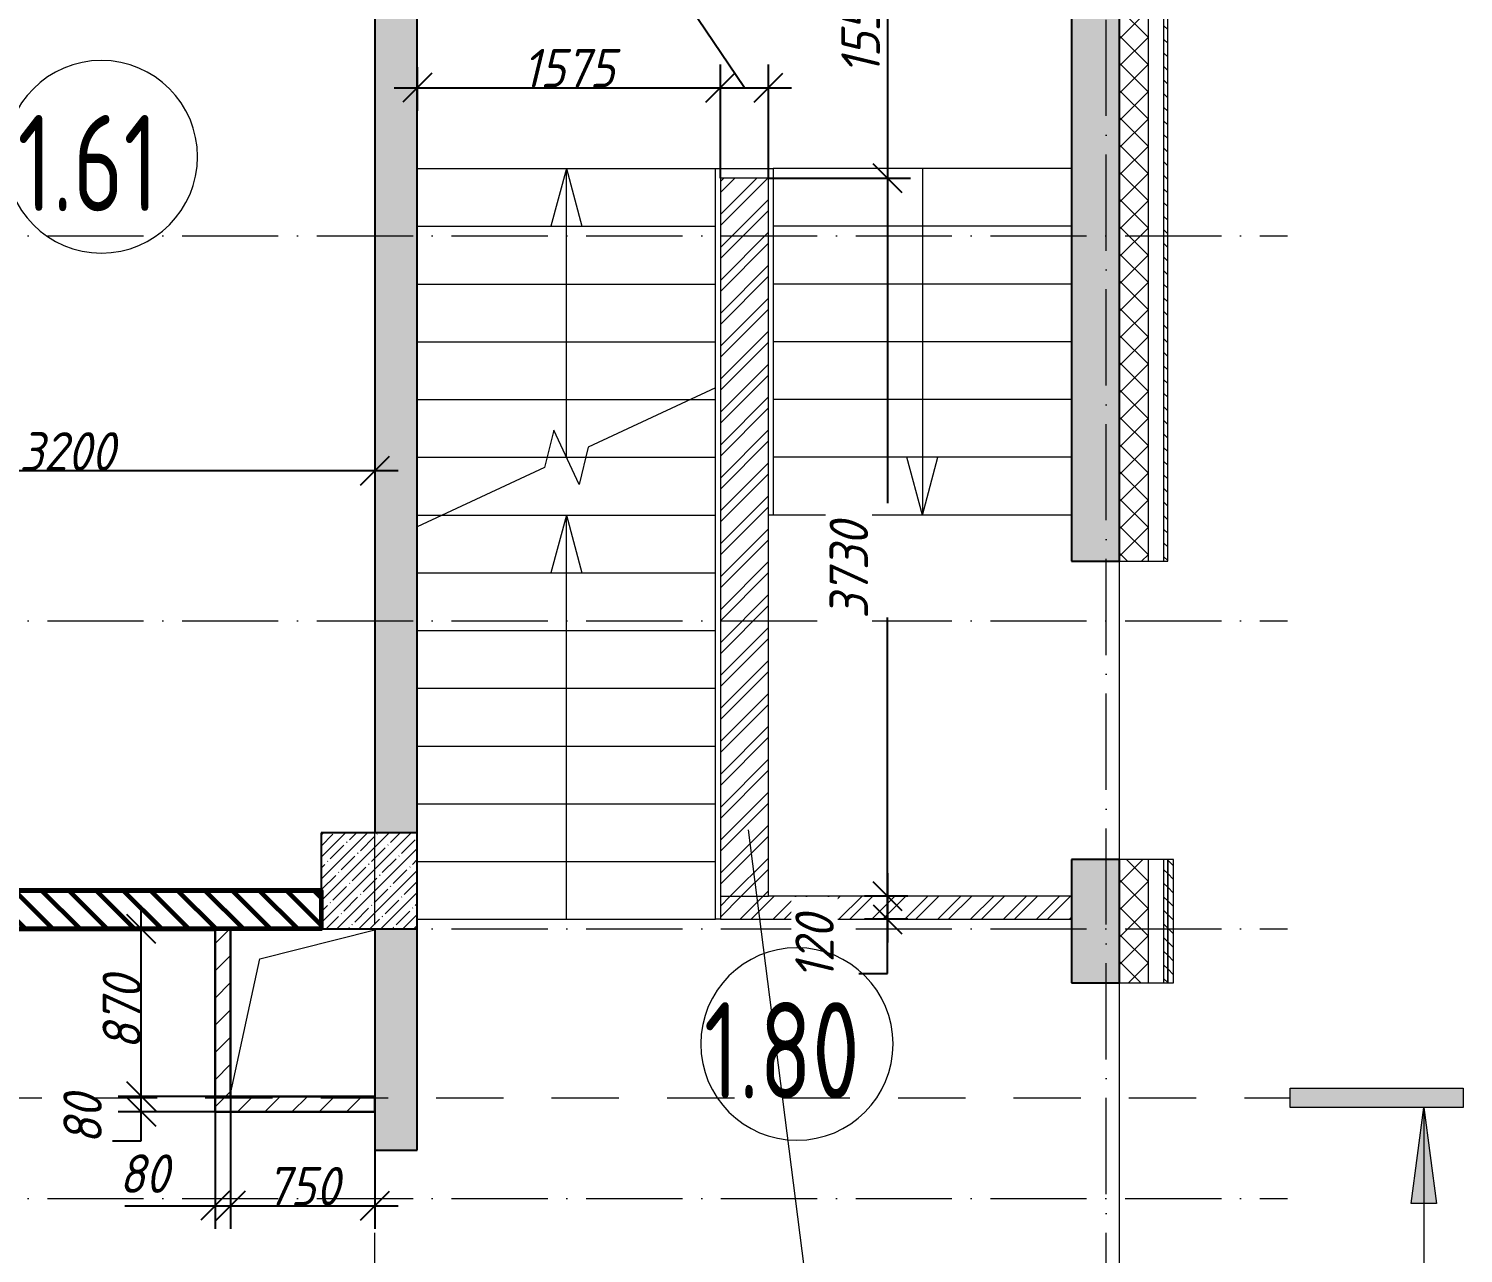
# Model space of a CAD drawing. Header units: millimetres. Extents: x 12986 to 523328, y -9759 to 30092.
# Drawn here: x 181407 to 188863, y 11715 to 18076 of the extents above; entities that cross this region are included whole.
import ezdxf

# ---------------------------------------------------------------- set-up
doc = ezdxf.new("R2010")
doc.units = ezdxf.units.MM
doc.linetypes.add('01 Штриховая _4 мм_', pattern=[600, 350, -250])
doc.linetypes.add('50_200_ШТРИХ_1Т_ш5_п1_п1_', pattern=[700, 500, -100, 0, -100])
for name, color, linetype, lineweight in [('1) ПГП Зеленый', 3, 'Continuous', 30), ('5) Блок ячеистый', 160, 'Continuous', 60), ('A-ANNO-DIMS', 7, 'Continuous', 9), ('A-AREA-IDEN', 7, 'Continuous', 9), ('A-FLOR', 7, 'Continuous', 9), ('A-GENM', 7, 'Continuous', 9), ('A-WALL-1', 7, 'Continuous', 25), ('A-WALL-8', 7, 'Continuous', 9), ('A-WALL-FNSH-1', 7, 'Continuous', 9), ('A-WALL-FNSH-2', 7, 'Continuous', 5), ('A-WALL-PATT-1', 7, 'Continuous', 5), ('A-WALL-PATT-3', 250, 'Continuous', 5), ('G-ANNO-SYMB-1', 7, '01 Штриховая _4 мм_', 9), ('G-ANNO-TEXT', 7, 'Continuous', 9), ('S-COLS', 7, 'Continuous', 9), ('S-COLS-1', 7, 'Continuous', 5), ('S-COLS-2', 7, 'Continuous', 25), ('S-STRS-1', 7, 'Continuous', 9), ('S-STRS-ANNO', 7, 'Continuous', 5), ('S-STRS-MBND', 7, 'Continuous', 9), ('Оси-2', 7, '50_200_ШТРИХ_1Т_ш5_п1_п1_', 9)]:
    doc.layers.add(name, color=color, linetype=linetype, lineweight=lineweight)
for name, color, linetype, lineweight, true_color in [('A-WALL-11', 7, 'Continuous', 13, 0x800000), ('A-WALL-12', 7, 'Continuous', 5, 0x800000), ('A-WALL-2', 7, 'Continuous', 13, 0x000000), ('A-WALL-5', 7, 'Continuous', 13, 0x008000), ('A-WALL-7', 7, 'Continuous', 5, 0x008000), ('A-WALL-PATT-5', 7, 'Continuous', 5, 0x800000), ('I-WALL-1', 7, 'Continuous', 5, 0x800000)]:
    doc.layers.add(name, color=color, linetype=linetype, lineweight=lineweight, true_color=true_color)
doc.styles.add('ISOCPEUR_I_3', font='isocpeui.ttf', dxfattribs={"width": 0.9, "height": 200})
doc.styles.add('СПДС', font='ГОСТ тип А.ttf', dxfattribs={"width": 0.9})
doc.dimstyles.new('ISO-2_0_0_9К_Средний_3', dxfattribs={"dimscale": 304.8, "dimtxt": 199.196235, "dimasz": 0.492126, "dimexe": 0.393701, "dimexo": 0, "dimgap": 0, "dimtad": 1, "dimdec": 0, "dimzin": 0, "dimdsep": 46, "dimtxsty": 'ISOCPEUR_I_3', "dimblk1": 'OBLIQUE', "dimblk2": 'OBLIQUE', "dimsah": 1, "dimcen": 0.09, "dimdle": 0.393701, "dimazin": 0, "dimtfac": 1, "dimtdec": 4, "dimtix": 1, "dimtmove": 0, "dimatfit": 3, "dimfxl": 1, "dimtvp": 1, "dimtolj": 1, "dimtzin": 0, "dimarcsym": 2})
doc.dimstyles.new('ISO-2_0_0_9К_Средний_4', dxfattribs={"dimscale": 304.8, "dimtxt": 199.196235, "dimasz": 0.492126, "dimexe": 0.393701, "dimexo": 0, "dimgap": 0, "dimtad": 1, "dimdec": 0, "dimzin": 0, "dimdsep": 46, "dimtxsty": 'ISOCPEUR_I_3', "dimblk1": 'OBLIQUE', "dimblk2": 'OBLIQUE', "dimsah": 1, "dimcen": 0.09, "dimdle": 0.393701, "dimazin": 0, "dimtfac": 1, "dimtdec": 4, "dimtix": 1, "dimtmove": 1, "dimatfit": 3, "dimfxl": 1, "dimtvp": 1, "dimtolj": 1, "dimtzin": 0, "dimarcsym": 2})
doc.dimstyles.new('ISO-2_0_0_9К_СРЕДНИЙ_6', dxfattribs={"dimscale": 304.8, "dimtxt": 199.196235, "dimasz": 0.492126, "dimexe": 0.393701, "dimexo": 0, "dimgap": 0, "dimtad": 1, "dimdec": 0, "dimzin": 0, "dimdsep": 46, "dimtxsty": 'ISOCPEUR_I_3', "dimblk1": 'OBLIQUE', "dimblk2": 'OBLIQUE', "dimsah": 1, "dimcen": 0.09, "dimdle": 0.393701, "dimazin": 0, "dimtfac": 1, "dimtdec": 4, "dimtix": 1, "dimtmove": 1, "dimatfit": 3, "dimfxl": 1, "dimtvp": 1, "dimtolj": 1, "dimtzin": 0, "dimarcsym": 2})
doc.dimstyles.new('ISO-2_0_0_9К_СРЕДНИЙ_7', dxfattribs={"dimscale": 304.8, "dimtxt": 199.196235, "dimasz": 0.492126, "dimexe": 0.393701, "dimexo": 0, "dimgap": 0, "dimtad": 1, "dimdec": 0, "dimzin": 0, "dimdsep": 46, "dimtxsty": 'ISOCPEUR_I_3', "dimblk1": 'OBLIQUE', "dimblk2": 'OBLIQUE', "dimsah": 1, "dimcen": 0.09, "dimdle": 0.393701, "dimazin": 0, "dimtfac": 1, "dimtdec": 4, "dimtix": 1, "dimtmove": 0, "dimatfit": 3, "dimfxl": 1, "dimtvp": 1, "dimtolj": 1, "dimtzin": 0, "dimarcsym": 2})
doc.dimstyles.new('ISO-2_0_0_9К_Средний_с_подложкой', dxfattribs={"dimscale": 304.8, "dimtxt": 199.196235, "dimasz": 0.492126, "dimexe": 0.393701, "dimexo": 0, "dimgap": 0.131234, "dimtad": 1, "dimdec": 0, "dimzin": 0, "dimdsep": 46, "dimtxsty": 'ISOCPEUR_I_3', "dimblk1": 'OBLIQUE', "dimblk2": 'OBLIQUE', "dimsah": 1, "dimcen": 0.09, "dimdle": 0.393701, "dimazin": 0, "dimtfac": 1, "dimtdec": 4, "dimtix": 1, "dimtmove": 0, "dimatfit": 3, "dimfxl": 1, "dimtvp": 1, "dimtfill": 1, "dimtolj": 1, "dimtzin": 0, "dimarcsym": 2})
doc.dimstyles.new('ISO-2_0_0_9К_Средний_с_подложкой_1', dxfattribs={"dimscale": 304.8, "dimtxt": 199.196235, "dimasz": 0.492126, "dimexe": 0.393701, "dimexo": 0, "dimgap": 0.131234, "dimtad": 1, "dimdec": 0, "dimzin": 0, "dimdsep": 46, "dimtxsty": 'ISOCPEUR_I_3', "dimblk1": 'OBLIQUE', "dimblk2": 'OBLIQUE', "dimsah": 1, "dimcen": 0.09, "dimdle": 0.393701, "dimazin": 0, "dimtfac": 1, "dimtdec": 4, "dimtix": 1, "dimtmove": 2, "dimatfit": 3, "dimfxl": 1, "dimtvp": 1, "dimtfill": 1, "dimtolj": 1, "dimtzin": 0, "dimarcsym": 2})
doc.dimstyles.new('ISO-2_0_0_9К_Средний_с_подложкой_2', dxfattribs={"dimscale": 304.8, "dimtxt": 199.196235, "dimasz": 0.492126, "dimexe": 0.393701, "dimexo": 0, "dimgap": 0.131234, "dimtad": 1, "dimdec": 0, "dimzin": 0, "dimdsep": 46, "dimtxsty": 'ISOCPEUR_I_3', "dimblk1": 'OBLIQUE', "dimblk2": 'OBLIQUE', "dimsah": 1, "dimcen": 0.09, "dimdle": 0.393701, "dimazin": 0, "dimtfac": 1, "dimtdec": 4, "dimtix": 1, "dimtmove": 1, "dimatfit": 3, "dimfxl": 1, "dimtvp": 1, "dimtfill": 1, "dimtolj": 1, "dimtzin": 0, "dimarcsym": 2})
doc.dimstyles.get("Standard").update_dxf_attribs({"dimtxt": 0.18, "dimasz": 0.18, "dimexe": 0.18, "dimexo": 0.0625, "dimgap": 0.09, "dimtad": 0, "dimtih": 1, "dimtoh": 1, "dimdec": 4, "dimzin": 0, "dimdsep": 46, "dimtxsty": 'Standard', "dimcen": 0.09, "dimadec": 0, "dimazin": 0, "dimtfac": 1, "dimtdec": 4, "dimtofl": 0, "dimtmove": 0, "dimatfit": 3, "dimfxl": 1, "dimtolj": 1, "dimtzin": 0, "dimarcsym": 0})
pattern_1 = [(135, (61996.893, 0), (-35.35534, -35.35534), [])]
pattern_2 = [(45, (61996.89, 0), (-57.024626, 57.024626), []), (45, (62053.92, 0), (-57.024626, 57.024626), [100.806, -20.161, 3.353, -16.808])]
pattern_3 = [(45, (61996.89, 0), (-85.53659, 85.53659), []), (45, (62053.92, 0), (-85.53659, 85.53659), [])]
pattern_4 = [(45, (61996.89, 0), (-70.71068, 70.71068), [])]

# ---------------------------------------------------------------- blocks, each defined once
blk = doc.blocks.new('BSC_Колонна _Прямоугольная - 500х500-22291386-АР1_Кладочный план 1 этажа')
at = {"layer": 'S-COLS-1'}
h = blk.add_hatch(dxfattribs=at)
h.set_pattern_fill('FP_61', color=256, style=0, pattern_type=2)
h.set_pattern_definition([(45, (-121180, -13650), (-57.024626, 57.024626), []), (45, (-121122.975, -13650), (-57.024626, 57.024626), [100.806, -20.161, 3.353, -16.808])])
h.paths.add_polyline_path([(-250, -250), (250, -250), (250, 250), (-250, 250)], flags=0)
at = {"layer": 'S-COLS-2'}
for p, q in [((250, 250), (-250, 250)), ((-250, 250), (-250, -250)), ((250, -250), (250, 250)), ((-250, -250), (250, -250))]:
    blk.add_line(p, q, dxfattribs=at)
blk = doc.blocks.new('AR_Отверстие прямоугольное _в плите_ - AR_Отверстие прямоугольное _в плите_-24488884-АР1_Кладочный план 1 этажа')
at = {"layer": 'A-GENM'}
for p, q in [((368.2, 435), (-382, 435)), ((-231, 281), (368, 430.7)), ((-382, -421.1), (-231, 281))]:
    blk.add_line(p, q, dxfattribs=at)
blk = doc.blocks.new('Разрез - Концевая часть разреза пр_-17661887-АР1_Кладочный план 1 этажа')
at = {"layer": 'G-ANNO-SYMB-1'}
for points in [[(0, 0.5), (0, -0.5), (-9, -0.5), (-9, 0.5)], [(-6.292, -5.5), (-7.609, -5.5), (-6.95, -0.5)]]:
    blk.add_hatch(color=256, dxfattribs=at).paths.add_polyline_path(points, flags=0)
for p, q in [((0, 0.5), (-9, 0.5)), ((-9, 0.5), (-9, -0.5)), ((0, -0.5), (0, 0.5)), ((-9, -0.5), (0, -0.5)), ((-6.95, -0.5), (-7.609, -5.5)), ((-6.95, -0.5), (-6.95, -10.5)), ((-6.292, -5.5), (-6.95, -0.5)), ((-7.609, -5.5), (-6.292, -5.5))]:
    blk.add_line(p, q, dxfattribs=at)
blk = doc.blocks.new('_Oblique')
at = {"color": 0, "linetype": 'ByBlock', "lineweight": -2}
blk.add_line((-0.5, -0.5), (0.5, 0.5), dxfattribs=at)
blk = doc.blocks.new('DIMBLOCK282-АР1_Кладочный план 1 этажа')
at = {"layer": 'A-ANNO-DIMS', "color": 0, "lineweight": -2, "transparency": 16777216}
for p, q in [((185870.8, 18970), (185870.8, 17180)), ((185976.9, 18850), (185750.8, 18850)), ((185251.9, 17300), (185990.8, 17300))]:
    blk.add_line(p, q, dxfattribs=at)
at = {"layer": 'Defpoints', "color": 0, "transparency": 16777216}
for p in [(185976.9, 18850), (185251.9, 17300), (185870.8, 17300)]:
    blk.add_point(p, dxfattribs=at)
at = {"layer": 'A-ANNO-DIMS', "color": 0, "lineweight": -2, "transparency": 16777216, "xscale": 150, "yscale": 150, "zscale": 150}
for p, rotation in [((185870.8, 18850), 90), ((185870.8, 17300), 270)]:
    blk.add_blockref('_Oblique', p, dxfattribs=dict(at, rotation=rotation))
at = {"layer": 'A-ANNO-DIMS', "color": 0, "transparency": 16777216, "insert": (185730.8, 18075), "char_height": 200, "width": 560.814, "attachment_point": 5, "rotation": 90, "style": 'ISOCPEUR_I_3', "bg_fill": 3, "box_fill_scale": 1.1, "bg_fill_color": 256, "bg_fill_true_color": 13158600, "bg_fill_transparency": 0}
blk.add_mtext('\\A1;1550', dxfattribs=at)
blk = doc.blocks.new('DIMBLOCK283-АР1_Кладочный план 1 этажа')
at = {"layer": 'A-ANNO-DIMS', "color": 0, "lineweight": -2, "transparency": 16777216}
for p, q in [((185870.8, 17420), (185870.8, 15611)), ((185251.9, 17300), (185990.8, 17300)), ((185870.8, 13450), (185870.8, 15018.2)), ((185976.9, 13570), (185750.8, 13570))]:
    blk.add_line(p, q, dxfattribs=at)
at = {"layer": 'Defpoints', "color": 0, "transparency": 16777216}
for p in [(185251.9, 17300), (185870.8, 13570), (185976.9, 13570)]:
    blk.add_point(p, dxfattribs=at)
at = {"layer": 'A-ANNO-DIMS', "color": 0, "lineweight": -2, "transparency": 16777216, "xscale": 150, "yscale": 150, "zscale": 150}
for p, rotation in [((185870.8, 17300), 90), ((185870.8, 13570), 270)]:
    blk.add_blockref('_Oblique', p, dxfattribs=dict(at, rotation=rotation))
at = {"layer": 'A-ANNO-DIMS', "color": 0, "transparency": 16777216, "insert": (185569.5, 15011.2), "char_height": 200, "width": 606.782, "attachment_point": 1, "rotation": 90, "line_spacing_factor": 1.149209, "style": 'ISOCPEUR_I_3', "bg_fill": 3, "box_fill_scale": 1.1, "bg_fill_color": 256, "bg_fill_true_color": 13158600, "bg_fill_transparency": 0}
blk.add_mtext('\\A1;3730', dxfattribs=at)
blk = doc.blocks.new('DIMBLOCK284-АР1_Кладочный план 1 этажа')
at = {"layer": 'A-ANNO-DIMS', "color": 0, "lineweight": -2, "transparency": 16777216}
for p, q in [((185870.8, 13690), (185870.8, 13330)), ((185976.9, 13570), (185750.8, 13570)), ((185976.9, 13450), (185750.8, 13450)), ((185870.8, 13167.7), (185870.8, 13450)), ((185720.8, 13167.7), (185870.8, 13167.7))]:
    blk.add_line(p, q, dxfattribs=at)
at = {"layer": 'Defpoints', "color": 0, "transparency": 16777216}
for p in [(185976.9, 13570), (185870.8, 13450), (185976.9, 13450)]:
    blk.add_point(p, dxfattribs=at)
at = {"layer": 'A-ANNO-DIMS', "color": 0, "lineweight": -2, "transparency": 16777216, "xscale": 150, "yscale": 150, "zscale": 150}
for p, rotation in [((185870.8, 13570), 90), ((185870.8, 13450), 270)]:
    blk.add_blockref('_Oblique', p, dxfattribs=dict(at, rotation=rotation))
at = {"layer": 'A-ANNO-DIMS', "color": 0, "transparency": 16777216, "insert": (185391.6, 13136.5), "char_height": 200, "width": 409.118, "attachment_point": 1, "rotation": 90, "line_spacing_factor": 1.149209, "style": 'ISOCPEUR_I_3', "bg_fill": 3, "box_fill_scale": 1.1, "bg_fill_color": 256, "bg_fill_true_color": 13158600, "bg_fill_transparency": 0}
blk.add_mtext('\\A1;120', dxfattribs=at)
blk = doc.blocks.new('DIMBLOCK285-АР1_Кладочный план 1 этажа')
at = {"layer": 'A-ANNO-DIMS', "color": 0, "lineweight": -2, "transparency": 16777216}
for p, q in [((183426.9, 17876), (183426.9, 17649.9)), ((185001.9, 17300), (185001.9, 17889.9)), ((183306.9, 17769.9), (185121.9, 17769.9))]:
    blk.add_line(p, q, dxfattribs=at)
at = {"layer": 'Defpoints', "color": 0, "transparency": 16777216}
for p in [(183426.9, 17876), (185001.9, 17769.9), (185001.9, 17300)]:
    blk.add_point(p, dxfattribs=at)
at = {"layer": 'A-ANNO-DIMS', "color": 0, "lineweight": -2, "transparency": 16777216, "xscale": 150, "yscale": 150, "zscale": 150, "rotation": 180}
blk.add_blockref('_Oblique', (183426.9, 17769.9), dxfattribs=at)
at = {"layer": 'A-ANNO-DIMS', "color": 0, "lineweight": -2, "transparency": 16777216, "xscale": 150, "yscale": 150, "zscale": 150}
blk.add_blockref('_Oblique', (185001.9, 17769.9), dxfattribs=at)
at = {"layer": 'A-ANNO-DIMS', "color": 0, "transparency": 16777216, "insert": (184214.4, 17871.2), "char_height": 200, "width": 560.814, "attachment_point": 5, "style": 'ISOCPEUR_I_3'}
blk.add_mtext('\\A1;1575', dxfattribs=at)
blk = doc.blocks.new('DIMBLOCK286-АР1_Кладочный план 1 этажа')
at = {"layer": 'A-ANNO-DIMS', "color": 0, "lineweight": -2, "transparency": 16777216}
for p, q in [((184723, 18367.1), (184340.6, 18367.1)), ((185126.9, 17769.9), (184723, 18367.1)), ((185001.9, 17300), (185001.9, 17889.9)), ((185251.9, 17300), (185251.9, 17889.9)), ((184881.9, 17769.9), (185371.9, 17769.9))]:
    blk.add_line(p, q, dxfattribs=at)
at = {"layer": 'Defpoints', "color": 0, "transparency": 16777216}
for p in [(185251.9, 17769.9), (185001.9, 17300), (185251.9, 17300)]:
    blk.add_point(p, dxfattribs=at)
at = {"layer": 'A-ANNO-DIMS', "color": 0, "lineweight": -2, "transparency": 16777216, "xscale": 150, "yscale": 150, "zscale": 150, "rotation": 180}
blk.add_blockref('_Oblique', (185001.9, 17769.9), dxfattribs=at)
at = {"layer": 'A-ANNO-DIMS', "color": 0, "lineweight": -2, "transparency": 16777216, "xscale": 150, "yscale": 150, "zscale": 150}
blk.add_blockref('_Oblique', (185251.9, 17769.9), dxfattribs=at)
at = {"layer": 'A-ANNO-DIMS', "color": 0, "transparency": 16777216, "insert": (184267.9, 18633.8), "char_height": 200, "width": 455.087, "attachment_point": 1, "line_spacing_factor": 1.149209, "style": 'ISOCPEUR_I_3'}
blk.add_mtext('\\A1;250', dxfattribs=at)
blk = doc.blocks.new('DIMBLOCK722-АР1_Кладочный план 1 этажа')
at = {"layer": 'A-ANNO-DIMS', "color": 0, "lineweight": -2, "transparency": 16777216}
for p, q in [((180007, 17040), (181276.2, 17040)), ((181276, 17039.8), (181276, 16195.2)), ((181276, 15350.2), (181276, 16194.8)), ((180015, 15350), (181276.2, 15350))]:
    blk.add_line(p, q, dxfattribs=at)
at = {"layer": 'A-ANNO-DIMS', "color": 0, "transparency": 16777216}
for points in [[(181276, 17039.8), (181276.1, 17039.8), (181276, 17040)], [(181276, 15350.2), (181276.1, 15350.2), (181276, 15350)]]:
    blk.add_solid(points, dxfattribs=at)
at = {"layer": 'Defpoints', "color": 0, "transparency": 16777216}
for p in [(180006.9, 17040), (180014.9, 15350), (181276, 15350)]:
    blk.add_point(p, dxfattribs=at)
at = {"layer": 'A-ANNO-DIMS', "color": 0, "transparency": 16777216, "insert": (181276, 16195), "char_height": 0.18, "width": 560.814, "attachment_point": 5}
blk.add_mtext('\\A1;1690.0000', dxfattribs=at)
blk = doc.blocks.new('DIMBLOCK723-АР1_Кладочный план 1 этажа')
at = {"layer": 'A-ANNO-DIMS', "color": 0, "lineweight": -2, "transparency": 16777216}
for p, q in [((180015, 15350), (181276.2, 15350)), ((181276, 15349.8), (181276, 14875.2)), ((181276, 14400.2), (181276, 14874.8)), ((180007, 14400), (181276.2, 14400))]:
    blk.add_line(p, q, dxfattribs=at)
at = {"layer": 'A-ANNO-DIMS', "color": 0, "transparency": 16777216}
for points in [[(181276, 15349.8), (181276.1, 15349.8), (181276, 15350)], [(181276, 14400.2), (181276.1, 14400.2), (181276, 14400)]]:
    blk.add_solid(points, dxfattribs=at)
at = {"layer": 'Defpoints', "color": 0, "transparency": 16777216}
for p in [(180014.9, 15350), (180006.9, 14400), (181276, 14400)]:
    blk.add_point(p, dxfattribs=at)
at = {"layer": 'A-ANNO-DIMS', "color": 0, "transparency": 16777216, "insert": (181276, 14875), "char_height": 0.18, "width": 455.087, "attachment_point": 5}
blk.add_mtext('\\A1;950.0000', dxfattribs=at)
blk = doc.blocks.new('DIMBLOCK843-АР1_Кладочный план 1 этажа')
at = {"layer": 'A-ANNO-DIMS', "color": 0, "lineweight": -2, "transparency": 16777216}
for p, q in [((181992.7, 12330), (181992.7, 12650)), ((182456.9, 12530), (181872.7, 12530)), ((182376.9, 12450), (181872.7, 12450)), ((181992.7, 12300), (181992.7, 12450)), ((181842.7, 12300), (181992.7, 12300))]:
    blk.add_line(p, q, dxfattribs=at)
at = {"layer": 'Defpoints', "color": 0, "transparency": 16777216}
for p in [(181992.7, 12530), (182456.9, 12530), (182376.9, 12450)]:
    blk.add_point(p, dxfattribs=at)
at = {"layer": 'A-ANNO-DIMS', "color": 0, "lineweight": -2, "transparency": 16777216, "xscale": 150, "yscale": 150, "zscale": 150}
for p, rotation in [((181992.7, 12530), 90), ((181992.7, 12450), 270)]:
    blk.add_blockref('_Oblique', p, dxfattribs=dict(at, rotation=rotation))
at = {"layer": 'A-ANNO-DIMS', "color": 0, "transparency": 16777216, "insert": (181587.5, 12281.6), "char_height": 200, "width": 303.391, "attachment_point": 1, "rotation": 90, "line_spacing_factor": 1.149209, "style": 'ISOCPEUR_I_3'}
blk.add_mtext('\\A1;80', dxfattribs=at)
blk = doc.blocks.new('DIMBLOCK844-АР1_Кладочный план 1 этажа')
at = {"layer": 'A-ANNO-DIMS', "color": 0, "lineweight": -2, "transparency": 16777216}
for p, q in [((181992.7, 12410), (181992.7, 13520)), ((181886.7, 13400), (182112.7, 13400)), ((182456.9, 12530), (181872.7, 12530))]:
    blk.add_line(p, q, dxfattribs=at)
at = {"layer": 'Defpoints', "color": 0, "transparency": 16777216}
for p in [(181886.7, 13400), (181992.7, 13400), (182456.9, 12530)]:
    blk.add_point(p, dxfattribs=at)
at = {"layer": 'A-ANNO-DIMS', "color": 0, "lineweight": -2, "transparency": 16777216, "xscale": 150, "yscale": 150, "zscale": 150}
for p, rotation in [((181992.7, 13400), 90), ((181992.7, 12530), 270)]:
    blk.add_blockref('_Oblique', p, dxfattribs=dict(at, rotation=rotation))
at = {"layer": 'A-ANNO-DIMS', "color": 0, "transparency": 16777216, "insert": (181891.4, 12965), "char_height": 200, "width": 455.087, "attachment_point": 5, "rotation": 90, "style": 'ISOCPEUR_I_3'}
blk.add_mtext('\\A1;870', dxfattribs=at)
blk = doc.blocks.new('DIMBLOCK845-АР1_Кладочный план 1 этажа')
at = {"layer": 'A-ANNO-DIMS', "color": 0, "lineweight": -2, "transparency": 16777216}
for p, q in [((182456.9, 12530), (182456.9, 11842.2)), ((182376.9, 12450), (182376.9, 11842.2)), ((181906.8, 11962.2), (182376.9, 11962.2)), ((182256.9, 11962.2), (182576.9, 11962.2))]:
    blk.add_line(p, q, dxfattribs=at)
at = {"layer": 'Defpoints', "color": 0, "transparency": 16777216}
for p in [(182456.9, 12530), (182376.9, 12450), (182456.9, 11962.2)]:
    blk.add_point(p, dxfattribs=at)
at = {"layer": 'A-ANNO-DIMS', "color": 0, "lineweight": -2, "transparency": 16777216, "xscale": 150, "yscale": 150, "zscale": 150, "rotation": 180}
blk.add_blockref('_Oblique', (182376.9, 11962.2), dxfattribs=at)
at = {"layer": 'A-ANNO-DIMS', "color": 0, "lineweight": -2, "transparency": 16777216, "xscale": 150, "yscale": 150, "zscale": 150}
blk.add_blockref('_Oblique', (182456.9, 11962.2), dxfattribs=at)
at = {"layer": 'A-ANNO-DIMS', "color": 0, "transparency": 16777216, "insert": (181877, 12228.9), "char_height": 200, "width": 303.391, "attachment_point": 1, "line_spacing_factor": 1.149209, "style": 'ISOCPEUR_I_3'}
blk.add_mtext('\\A1;80', dxfattribs=at)
blk = doc.blocks.new('DIMBLOCK846-АР1_Кладочный план 1 этажа')
at = {"layer": 'A-ANNO-DIMS', "color": 0, "lineweight": -2, "transparency": 16777216}
for p, q in [((182456.9, 12530), (182456.9, 11842.2)), ((183206.9, 12450), (183206.9, 11842.2)), ((182336.9, 11962.2), (183326.9, 11962.2))]:
    blk.add_line(p, q, dxfattribs=at)
at = {"layer": 'Defpoints', "color": 0, "transparency": 16777216}
for p in [(182456.9, 12530), (183206.9, 12450), (183206.9, 11962.2)]:
    blk.add_point(p, dxfattribs=at)
at = {"layer": 'A-ANNO-DIMS', "color": 0, "lineweight": -2, "transparency": 16777216, "xscale": 150, "yscale": 150, "zscale": 150, "rotation": 180}
blk.add_blockref('_Oblique', (182456.9, 11962.2), dxfattribs=at)
at = {"layer": 'A-ANNO-DIMS', "color": 0, "lineweight": -2, "transparency": 16777216, "xscale": 150, "yscale": 150, "zscale": 150}
blk.add_blockref('_Oblique', (183206.9, 11962.2), dxfattribs=at)
at = {"layer": 'A-ANNO-DIMS', "color": 0, "transparency": 16777216, "insert": (182831.9, 12063.5), "char_height": 200, "width": 455.087, "attachment_point": 5, "style": 'ISOCPEUR_I_3'}
blk.add_mtext('\\A1;750', dxfattribs=at)
blk = doc.blocks.new('DIMBLOCK849-АР1_Кладочный план 1 этажа')
at = {"layer": 'A-ANNO-DIMS', "color": 0, "lineweight": -2, "transparency": 16777216}
for p, q in [((180006.9, 15886.6), (180006.9, 15660.5)), ((183206.9, 15886.6), (183206.9, 15660.5)), ((179886.9, 15780.5), (183326.9, 15780.5))]:
    blk.add_line(p, q, dxfattribs=at)
at = {"layer": 'Defpoints', "color": 0, "transparency": 16777216}
for p in [(180006.9, 15886.6), (183206.9, 15886.6), (183206.9, 15780.5)]:
    blk.add_point(p, dxfattribs=at)
at = {"layer": 'A-ANNO-DIMS', "color": 0, "lineweight": -2, "transparency": 16777216, "xscale": 150, "yscale": 150, "zscale": 150, "rotation": 180}
blk.add_blockref('_Oblique', (180006.9, 15780.5), dxfattribs=at)
at = {"layer": 'A-ANNO-DIMS', "color": 0, "lineweight": -2, "transparency": 16777216, "xscale": 150, "yscale": 150, "zscale": 150}
blk.add_blockref('_Oblique', (183206.9, 15780.5), dxfattribs=at)
at = {"layer": 'A-ANNO-DIMS', "color": 0, "transparency": 16777216, "insert": (181606.9, 15880.5), "char_height": 200, "width": 606.782, "attachment_point": 5, "style": 'ISOCPEUR_I_3'}
blk.add_mtext('\\A1;3200', dxfattribs=at)
blk = doc.blocks.new('Марка_Помещения - Номер-25198446-Объем проектирования 1 этажа')
at = {"layer": 'A-AREA-IDEN'}
for start, end in [(360, 180), (180, 360)]:
    blk.add_arc((0, 0), 2.5, start, end, dxfattribs=at)

msp = doc.modelspace()

# ---------------------------------------------------------------- hatches: boundary and pattern name
at = {"layer": '5) Блок ячеистый'}
h = msp.add_hatch(dxfattribs=at)
h.set_pattern_fill('FP_3', color=256, style=0, pattern_type=2)
h.set_pattern_definition([(135, (61996.89, 0), (-70.71068, -70.71068), [])])
h.paths.add_polyline_path([(182376.89328, 13400.00001), (182926.89328, 13400.00001), (182926.89328, 13600.00001), (178096.89325, 13600.00001), (178096.89325, 13400.00001), (182035.86797, 13400.00001)], flags=0)
at = {"layer": 'A-WALL-PATT-1'}
h = msp.add_hatch(dxfattribs=at)
h.set_pattern_fill('FP_18', color=256, style=0, pattern_type=2)
h.set_pattern_definition(pattern_1)
h.paths.add_polyline_path([(187306.89328, -349.99999), (187326.89328, -349.99999), (187326.89328, 7720.00021), (187306.89328, 7720.00021), (187306.89328, -329.99999)], flags=0)
h.paths.add_polyline_path([(187306.89328, 8920.00021), (187326.89328, 8920.00021), (187326.89328, 10820.0001), (187306.89328, 10820.0001)], flags=0)
h.paths.add_polyline_path([(187326.89328, 13120.0001), (187326.89328, 13760), (187306.89328, 13760), (187306.89328, 13120.0001)], flags=0)
h.paths.add_polyline_path([(187326.89328, 15310), (187326.89328, 21650.00001), (187306.89328, 21650.00001), (187306.89328, 15310)], flags=0)
h = msp.add_hatch(dxfattribs=at)
h.set_pattern_fill('FP_2', color=256, style=0, pattern_type=2)
h.set_pattern_definition([(45, (61996.89, 0), (-70.71068, 70.71068), []), (135, (61996.89, 0), (-70.71068, -70.71068), [])])
h.paths.add_polyline_path([(187076.89328, -249.99999), (187226.89328, -249.99999), (187226.89328, 7720.00021), (187076.89328, 7720.00021), (187076.89328, -99.99999)], flags=0)
h.paths.add_polyline_path([(187082.89328, 8920.00021), (187226.89328, 8920.00021), (187226.89328, 10820.0001), (187076.89328, 10820.0001), (187076.89328, 8989.00021), (187082.89328, 8989.00021)], flags=0)
h.paths.add_polyline_path([(187076.89328, 13120.0001), (187226.89328, 13120.0001), (187226.89328, 13760), (187076.89328, 13760)], flags=0)
h.paths.add_polyline_path([(187076.89328, 15310), (187226.89328, 15310), (187226.89328, 21550.00001), (187076.89328, 21550.00001), (187076.89328, 17264.96045)], flags=0)
h = msp.add_hatch(dxfattribs=at)
h.set_pattern_fill('FP_1', color=256, style=0, pattern_type=2)
h.set_pattern_definition(pattern_2)
h.paths.add_polyline_path([(187076.89328, 10600.00001), (187076.89328, 10820.0001), (186826.89328, 10820.0001), (186826.89328, 10600.00001)], flags=0)
h.paths.add_polyline_path([(186826.89328, 13120.0001), (187076.89328, 13120.0001), (187076.89328, 13760), (186826.89328, 13760), (186826.89328, 13450)], flags=0)
h.paths.add_polyline_path([(187076.89328, 15310), (187076.89328, 21400.00001), (186826.89328, 21400.00001), (186826.89328, 15310)], flags=0)
h = msp.add_hatch(dxfattribs=at)
h.set_pattern_fill('FP_1', color=256, style=0, pattern_type=2)
h.set_pattern_definition(pattern_2)
h.paths.add_polyline_path([(183206.89328, 10380.00001), (183426.89328, 10380.00001), (183426.89328, 10800.00001), (183206.89328, 10800.00001), (183206.89328, 10400.00001)], flags=0)
h.paths.add_polyline_path([(183426.89328, 12250.00001), (183426.89328, 13400.00001), (183206.89328, 13400.00001), (183206.89328, 12250.00001)], flags=0)
h.paths.add_polyline_path([(183426.89328, 13900.00001), (183426.89328, 18599.99985), (183206.89328, 18600), (183206.89328, 13900.00001), (183220.09328, 13900.00001)], flags=0)
h = msp.add_hatch(dxfattribs=at)
h.set_pattern_fill('FP_18', color=256, style=0, pattern_type=2)
h.set_pattern_definition(pattern_1)
h.paths.add_polyline_path([(187326.89328, 13120.0001), (187356.89328, 13120.0001), (187356.89328, 13760), (187326.89328, 13760)], flags=0)
at = {"layer": 'A-WALL-PATT-3'}
h = msp.add_hatch(dxfattribs=at)
h.set_pattern_fill('FP_15', color=256, style=0, pattern_type=2)
h.set_pattern_definition(pattern_4)
h.paths.add_polyline_path([(182456.89328, 12450.00001), (182456.89328, 13400.00001), (182376.89328, 13400.00001), (182376.89328, 12450.00001)], flags=0)
h = msp.add_hatch(dxfattribs=at)
h.set_pattern_fill('FP_15', color=256, style=0, pattern_type=2)
h.set_pattern_definition(pattern_4)
h.paths.add_polyline_path([(182456.89328, 12450.00001), (183206.89328, 12450.00001), (183206.89328, 12530.00001), (182456.89328, 12530.00001)], flags=0)
at = {"layer": 'A-WALL-PATT-5'}
h = msp.add_hatch(dxfattribs=at)
h.set_pattern_fill('FP_4', color=256, style=0, pattern_type=2)
h.set_pattern_definition(pattern_3)
h.paths.add_polyline_path([(185100.39922, 13450), (186826.89328, 13450), (186826.89328, 13570), (185001.89328, 13570), (185001.89328, 13450)], flags=0)
at = {"layer": 'I-WALL-1'}
h = msp.add_hatch(dxfattribs=at)
h.set_pattern_fill('FP_4', color=256, style=0, pattern_type=2)
h.set_pattern_definition(pattern_3)
h.paths.add_polyline_path([(185251.89328, 13570), (185251.89328, 17300), (185001.89328, 17300), (185001.89328, 13570), (185100.39922, 13570)], flags=0)

# ---------------------------------------------------------------- linework, layer by layer
at = {"layer": '1) ПГП Зеленый'}
for points in [[(182376.89328, 13400.00001), (182456.89328, 13400.00001), (182456.89328, 12530.00001), (182376.89328, 12530.00001)], [(183206.89328, 12530.00001), (182376.89328, 12530.00001), (182376.89328, 12450.00001), (183206.89328, 12450.00001)]]:
    msp.add_lwpolyline(points, close=True, dxfattribs=at)
at = {"layer": '5) Блок ячеистый'}
for p, q in [((182926.89328, 13600.00001), (180006.89327, 13600.00001)), ((178096.89325, 13400.00001), (182376.89328, 13400.00001))]:
    msp.add_line(p, q, dxfattribs=at)
msp.add_lwpolyline([(178096.89325, 13600.00001), (182926.89328, 13600.00001), (182926.89328, 13400.00001), (178096.89325, 13400.00001)], close=True, dxfattribs=at)
at = {"layer": 'A-FLOR'}
for p, q in [((186826.89328, 15550.00007), (185251.89328, 15550.00007)), ((187076.89328, 13760), (187076.89328, 15310)), ((185001.89328, 13450), (184976.89328, 13450)), ((182456.89328, 13399), (183207.08459, 13399)), ((187076.89328, 10820.0001), (187076.89328, 13120.0001))]:
    msp.add_line(p, q, dxfattribs=at)
at = {"layer": 'A-WALL-1'}
for p, q in [((187076.89328, 15310), (187076.89328, 21400.00001)), ((186826.89328, 18850), (186826.89328, 15310)), ((183206.89328, 18600), (183206.89328, 13900.00001)), ((183426.89328, 13900.00001), (183426.89328, 18600)), ((186826.89328, 15310), (187076.89328, 15310)), ((187076.89328, 13760), (186826.89328, 13760)), ((186826.89328, 13760), (186826.89328, 13120.0001)), ((187076.89328, 13120.0001), (187076.89328, 13760)), ((183206.89328, 13400.00001), (183206.89328, 12250.00001)), ((183426.89328, 12250.00001), (183426.89328, 13400.00001)), ((186826.89328, 13120.0001), (187076.89328, 13120.0001)), ((183206.89328, 12250.00001), (183426.89328, 12250.00001))]:
    msp.add_line(p, q, dxfattribs=at)
at = {"layer": 'A-WALL-11'}
for p, q in [((185001.89328, 17300), (185001.89328, 13450)), ((185251.89328, 17300), (185001.89328, 17300)), ((185251.89328, 13570), (185251.89328, 17300)), ((186826.89328, 13570), (185251.89328, 13570)), ((185001.89328, 13450), (186826.89328, 13450))]:
    msp.add_line(p, q, dxfattribs=at)
at = {"layer": 'A-WALL-12'}
msp.add_line((185001.89328, 13570), (185251.89328, 13570), dxfattribs=at)
at = {"layer": 'A-WALL-2'}
msp.add_line((182456.89328, 13400.00001), (182926.89328, 13400.00001), dxfattribs=at)
at = {"layer": 'A-WALL-5'}
for p, q in [((182376.89328, 13400.00001), (182376.89328, 12450.00001)), ((182456.89328, 12530.00001), (182456.89328, 13400.00001)), ((183206.89328, 12530.00001), (182456.89328, 12530.00001)), ((182376.89328, 12450.00001), (183206.89328, 12450.00001))]:
    msp.add_line(p, q, dxfattribs=at)
at = {"layer": 'A-WALL-7'}
msp.add_line((182456.89328, 13400.00001), (182376.89328, 13400.00001), dxfattribs=at)
at = {"layer": 'A-WALL-8'}
for p, q in [((187306.89328, 15310), (187306.89328, 21630.00001)), ((187226.89328, 15310), (187226.89328, 21550.00001)), ((187076.89328, 15310), (187306.89328, 15310)), ((187306.89328, 13760), (187076.89328, 13760)), ((187226.89328, 13120.0001), (187226.89328, 13760)), ((187306.89328, 13120.0001), (187306.89328, 13760)), ((187076.89328, 13120.0001), (187306.89328, 13120.0001))]:
    msp.add_line(p, q, dxfattribs=at)
at = {"layer": 'A-WALL-FNSH-1'}
for p, q in [((187326.89328, 15310), (187326.89328, 21650.00001)), ((187306.89328, 15310), (187326.89328, 15310)), ((187326.89328, 13760), (187306.89328, 13760)), ((187326.89328, 13120.0001), (187326.89328, 13760)), ((187306.89328, 13120.0001), (187326.89328, 13120.0001))]:
    msp.add_line(p, q, dxfattribs=at)
at = {"layer": 'A-WALL-FNSH-2'}
for p, q in [((187356.89328, 13760), (187326.89328, 13760)), ((187326.89328, 13760), (187326.89328, 13120.0001)), ((187356.89328, 13120.0001), (187356.89328, 13760)), ((187326.89328, 13120.0001), (187356.89328, 13120.0001))]:
    msp.add_line(p, q, dxfattribs=at)
at = {"layer": 'G-ANNO-SYMB-1'}
msp.add_line((104925.09743, 12523.27848), (187962.83005, 12523.27848), dxfattribs=at)
at = {"layer": 'G-ANNO-TEXT'}
msp.add_line((185147.05429, 13915.07531), (185451.34103, 11522.72644), dxfattribs=at)
at = {"layer": 'S-STRS-1'}
for p, q in [((183426.89328, 17350), (184976.89328, 17350)), ((183426.89328, 17350), (184976.89328, 17350)), ((184976.89328, 17350), (185276.89328, 17350.00007)), ((184976.89328, 17050), (184976.89328, 17350)), ((186826.89328, 17350.00007), (185276.89328, 17350.00007)), ((185276.89328, 17350.00007), (185276.89328, 17050.00007)), ((186826.89328, 17350.00007), (185276.89328, 17350.00007)), ((183426.89328, 17050), (184976.89328, 17050)), ((183426.89328, 17050), (184976.89328, 17050)), ((184976.89328, 16750), (184976.89328, 17050)), ((185276.89328, 17050.00007), (185276.89328, 16750.00007)), ((186826.89328, 17050.00007), (185276.89328, 17050.00007)), ((186826.89328, 17050.00007), (185276.89328, 17050.00007)), ((183426.89328, 16750), (184976.89328, 16750)), ((183426.89328, 16750), (184976.89328, 16750)), ((184976.89328, 16450), (184976.89328, 16750)), ((185276.89328, 16750.00007), (185276.89328, 16450.00007)), ((186826.89328, 16750.00007), (185276.89328, 16750.00007)), ((186826.89328, 16750.00007), (185276.89328, 16750.00007)), ((183426.89328, 16450), (184976.89328, 16450)), ((183426.89328, 16450), (184976.89328, 16450)), ((184976.89328, 16211.38844), (184976.89328, 16450)), ((185276.89328, 16450.00007), (185276.89328, 16150.00007)), ((186826.89328, 16450.00007), (185276.89328, 16450.00007)), ((186826.89328, 16450.00007), (185276.89328, 16450.00007)), ((184976.89328, 16150), (184976.89328, 16211.38844)), ((183426.89328, 16150), (184845.24536, 16150)), ((183426.89328, 16150), (184845.24536, 16150)), ((184845.24536, 16150), (184976.89328, 16150)), ((184845.24536, 16150), (184976.89328, 16150)), ((184976.89328, 15850), (184976.89328, 16150)), ((185276.89328, 16150.00007), (185276.89328, 15850.00007)), ((186826.89328, 16150.00007), (185276.89328, 16150.00007)), ((186826.89328, 16150.00007), (185276.89328, 16150.00007)), ((183426.89328, 15850), (184101.44346, 15850)), ((183426.89328, 15850), (184101.44346, 15850)), ((184101.44346, 15850), (184201.89328, 15850)), ((184101.44346, 15850), (184201.89328, 15850)), ((184201.89328, 15850), (184302.34311, 15850)), ((184201.89328, 15850), (184302.34311, 15850)), ((184302.34311, 15850), (184976.89328, 15850)), ((184302.34311, 15850), (184976.89328, 15850)), ((184976.89328, 15550), (184976.89328, 15850)), ((185276.89328, 15850.00007), (185276.89328, 15550.00007)), ((186826.89328, 15850.00007), (185276.89328, 15850.00007)), ((186826.89328, 15850.00007), (185276.89328, 15850.00007)), ((183426.89328, 15550), (183558.54121, 15550)), ((183426.89328, 15550), (183558.54121, 15550)), ((183558.54121, 15550), (184976.89328, 15550)), ((183558.54121, 15550), (184976.89328, 15550)), ((184976.89328, 15250), (184976.89328, 15550)), ((186826.89328, 15550.00007), (185276.89328, 15550.00007)), ((183426.89328, 15250), (184976.89328, 15250)), ((183426.89328, 15250), (184976.89328, 15250)), ((184976.89328, 14950), (184976.89328, 15250)), ((183426.89328, 14950), (184976.89328, 14950)), ((183426.89328, 14950), (184976.89328, 14950)), ((184976.89328, 14650), (184976.89328, 14950)), ((183426.89328, 14650), (184976.89328, 14650)), ((183426.89328, 14650), (184976.89328, 14650)), ((184976.89328, 14350), (184976.89328, 14650)), ((183426.89328, 14350), (184976.89328, 14350)), ((183426.89328, 14350), (184976.89328, 14350)), ((184976.89328, 14050), (184976.89328, 14350)), ((183426.89328, 14050), (184976.89328, 14050)), ((183426.89328, 14050), (184976.89328, 14050)), ((184976.89328, 13750), (184976.89328, 14050)), ((183426.89328, 13750), (184976.89328, 13750)), ((183426.89328, 13750), (184976.89328, 13750)), ((184976.89328, 13450), (184976.89328, 13750)), ((183426.89328, 13450), (184976.89328, 13450)), ((183426.89328, 13450), (184976.89328, 13450))]:
    msp.add_line(p, q, dxfattribs=at)
at = {"layer": 'S-STRS-ANNO'}
for p, q in [((184201.89328, 17350), (184121.50853, 17050)), ((184201.89328, 17050), (184201.89328, 17350)), ((184201.89328, 17350), (184282.27804, 17050)), ((186051.89328, 17350.00007), (186051.89328, 17050.00007)), ((184201.89328, 16750), (184201.89328, 17050)), ((186051.89328, 17050.00007), (186051.89328, 16750.00007)), ((184201.89328, 16450), (184201.89328, 16750)), ((186051.89328, 16750.00007), (186051.89328, 16450.00007)), ((184201.89328, 16150), (184201.89328, 16450)), ((186051.89328, 16450.00007), (186051.89328, 16150.00007)), ((184201.89328, 15850), (184201.89328, 16150)), ((186051.89328, 16150.00007), (186051.89328, 15850.00007)), ((186051.89328, 15550.00007), (185971.50853, 15850.00007)), ((186051.89328, 15850.00007), (186051.89328, 15550.00007)), ((186051.89328, 15550.00007), (186132.27804, 15850.00007)), ((184201.89328, 15550), (184121.50853, 15250)), ((184201.89328, 15250), (184201.89328, 15550)), ((184201.89328, 15550), (184282.27804, 15250)), ((184201.89328, 14950), (184201.89328, 15250)), ((184201.89328, 14650), (184201.89328, 14950)), ((184201.89328, 14350), (184201.89328, 14650)), ((184201.89328, 14050), (184201.89328, 14350)), ((184201.89328, 13750), (184201.89328, 14050)), ((184201.89328, 13450), (184201.89328, 13750))]:
    msp.add_line(p, q, dxfattribs=at)
at = {"layer": 'S-STRS-MBND'}
for p, q in [((184976.89328, 16211.38844), (184315.18176, 15902.82728)), ((184135.85918, 15991.61059), (184088.60481, 15797.17272)), ((184267.92739, 15708.38941), (184135.85918, 15991.61059)), ((184315.18176, 15902.82728), (184267.92739, 15708.38941)), ((184088.60481, 15797.17272), (183426.89328, 15488.61156))]:
    msp.add_line(p, q, dxfattribs=at)
at = {"layer": 'Оси-2'}
for p, q in [((183206.89325, -4080), (183206.89325, 28636.94316)), ((187006.89325, -4080), (187006.89325, 28636.94316)), ((57586.89328, 17000.00007), (187948.52131, 17000.00007)), ((57586.89328, 15000), (187948.52131, 15000)), ((57586.89328, 13400), (187948.52131, 13400)), ((57586.89328, 12000), (187948.52131, 12000))]:
    msp.add_line(p, q, dxfattribs=at)

# ---------------------------------------------------------------- block references
at = {"layer": 'A-AREA-IDEN', "xscale": 199.9999999999999, "yscale": 199.9999999999999, "zscale": 199.9999999999999}
msp.add_blockref('Марка_Помещения - Номер-25198446-Объем проектирования 1 этажа', (181785.29741, 17411.09833), dxfattribs=at)
at = {"layer": 'A-GENM'}
msp.add_blockref('AR_Отверстие прямоугольное _в плите_ - AR_Отверстие прямоугольное _в плите_-24488884-АР1_Кладочный план 1 этажа', (182838.89328, 12964), dxfattribs=at)
at = {"layer": 'G-ANNO-SYMB-1', "extrusion": (0, 0, -1), "xscale": 99.99999999999993, "yscale": 99.99999999999993, "zscale": 99.99999999999993}
msp.add_blockref('Разрез - Концевая часть разреза пр_-17661887-АР1_Кладочный план 1 этажа', (-187962.83005, 12523.27848), dxfattribs=at)
at = {"layer": 'S-COLS'}
msp.add_blockref('BSC_Колонна _Прямоугольная - 500х500-22291386-АР1_Кладочный план 1 этажа', (183176.89328, 13650.00001), dxfattribs=at)

# ---------------------------------------------------------------- texts
at = {"layer": 'A-AREA-IDEN', "char_height": 500, "attachment_point": 1, "style": 'СПДС'}
for s, insert, width in [('1.61', (181349.23111, 17628.21694), 1096.7085), ('1.80', (184916.12741, 13019.44723), 1212.1515)]:
    msp.add_mtext(s, dxfattribs=dict(at, insert=insert, width=width))

# ---------------------------------------------------------------- dimensions: what is measured, and where the dimension line sits
at = {"layer": 'A-ANNO-DIMS'}
for base, p1, p2, dimstyle, override, picture, middle in [((185001.89328, 17769.91194), (183426.89328, 17875.97796), (185001.89328, 17300), 'ISO-2_0_0_9К_Средний_3', {"dimpost": '<>', "dimfxl": 1677.013897}, 'DIMBLOCK285-АР1_Кладочный план 1 этажа', (184214.39328, 17871.19982)), ((183206.89328, 15780.52972), (180006.89327, 15886.59574), (183206.89328, 15886.59574), 'ISO-2_0_0_9К_СРЕДНИЙ_7', {"dimpost": '<>', "dimfxl": 3200.000014}, 'DIMBLOCK849-АР1_Кладочный план 1 этажа', (181606.89328, 15880.52972)), ((183206.89328, 11962.23844), (182456.89328, 12530.00001), (183206.89328, 12450.00001), 'ISO-2_0_0_9К_СРЕДНИЙ_7', {"dimpost": '<>', "dimfxl": 754.254599}, 'DIMBLOCK846-АР1_Кладочный план 1 этажа', (182831.89328, 12063.52632))]:
    dim = msp.add_linear_dim(base=base, p1=p1, p2=p2, dimstyle=dimstyle, override=override, dxfattribs=at)
    dim.commit()
    dim.dimension.update_dxf_attribs({"geometry": picture, "text_midpoint": middle})
for base, p1, p2, picture, middle in [((181276.03992, 15350.00001), (180006.89327, 17040), (180014.89327, 15350.00001), 'DIMBLOCK722-АР1_Кладочный план 1 этажа', (181276.03992, 16195)), ((181276.03992, 14400.00001), (180014.89327, 15350.00001), (180006.89327, 14400.00001), 'DIMBLOCK723-АР1_Кладочный план 1 этажа', (181276.03992, 14875.00001))]:
    dim = msp.add_linear_dim(base=base, p1=p1, p2=p2, angle=90, dimstyle='Standard', dxfattribs=at)
    dim.commit()
    dim.dimension.update_dxf_attribs({"geometry": picture, "text_midpoint": middle})
dim = msp.add_linear_dim(base=(181992.72037, 13400.00001), p1=(182456.89328, 12530.00001), p2=(181886.65435, 13400.00001), angle=90, dimstyle='ISO-2_0_0_9К_СРЕДНИЙ_7', override={"dimpost": '<>', "dimfxl": 1040.22711}, dxfattribs=at)
dim.commit()
dim.dimension.update_dxf_attribs({"geometry": 'DIMBLOCK844-АР1_Кладочный план 1 этажа', "text_midpoint": (181891.43249, 12965.00001)})
dim = msp.add_linear_dim(base=(181992.72037, 12530.00001), p1=(182376.89328, 12450.00001), p2=(182456.89328, 12530.00001), angle=90, dimstyle='ISO-2_0_0_9К_СРЕДНИЙ_6', override={"dimpost": '<>', "dimfxl": 113.137085}, dxfattribs=at)
dim.commit()
dim.dimension.update_dxf_attribs({"geometry": 'DIMBLOCK843-АР1_Кладочный план 1 этажа', "text_midpoint": (181864.76255, 12309.77959), "dimtype": 160, "text_rotation": 90})
dim = msp.add_linear_dim(base=(182456.89328, 11962.23844), p1=(182376.89328, 12450.00001), p2=(182456.89328, 12530.00001), dimstyle='ISO-2_0_0_9К_СРЕДНИЙ_6', override={"dimpost": '<>', "dimfxl": 113.137085}, dxfattribs=at)
dim.commit()
dim.dimension.update_dxf_attribs({"geometry": 'DIMBLOCK845-АР1_Кладочный план 1 этажа', "text_midpoint": (182028.69433, 11810.04055), "dimtype": 160})

# ---------------------------------------------------------------- next in the draw order: dimensions: what is measured, and where the dimension line sits
dim = msp.add_linear_dim(base=(185870.81611, 17300), p1=(185976.88212, 18850), p2=(185251.89328, 17300), angle=90, dimstyle='ISO-2_0_0_9К_Средний_с_подложкой', override={"dimpost": '<>', "dimfxl": 1711.171767}, dxfattribs=at)
dim.commit()
dim.dimension.update_dxf_attribs({"geometry": 'DIMBLOCK282-АР1_Кладочный план 1 этажа', "text_midpoint": (185730.81611, 18075)})

# ---------------------------------------------------------------- next in the draw order: dimensions: what is measured, and where the dimension line sits
dim = msp.add_linear_dim(base=(185870.81611, 13570), p1=(185251.89328, 17300), p2=(185976.88212, 13570), angle=90, dimstyle='ISO-2_0_0_9К_Средний_с_подложкой_1', override={"dimpost": '<>', "dimfxl": 3799.803786}, dxfattribs=at)
dim.commit()
dim.dimension.update_dxf_attribs({"geometry": 'DIMBLOCK283-АР1_Кладочный план 1 этажа', "text_midpoint": (185702.85829, 15314.61429), "dimtype": 160, "text_rotation": 90})

# ---------------------------------------------------------------- next in the draw order: dimensions: what is measured, and where the dimension line sits
dim = msp.add_linear_dim(base=(185251.89328, 17769.91194), p1=(185001.89328, 17300), p2=(185251.89328, 17300), dimstyle='ISO-2_0_0_9К_Средний_4', override={"dimpost": '<>', "dimfxl": 250}, dxfattribs=at)
dim.commit()
dim.dimension.update_dxf_attribs({"geometry": 'DIMBLOCK286-АР1_Кладочный план 1 этажа', "text_midpoint": (184723.01226, 18367.14859), "dimtype": 160})
dim = msp.add_linear_dim(base=(185870.81611, 13450), p1=(185976.88212, 13570), p2=(185976.88212, 13450), angle=90, dimstyle='ISO-2_0_0_9К_Средний_с_подложкой_2', override={"dimpost": '<>', "dimfxl": 120}, dxfattribs=at)
dim.commit()
dim.dimension.update_dxf_attribs({"geometry": 'DIMBLOCK284-АР1_Кладочный план 1 этажа', "text_midpoint": (185702.85829, 13167.72059), "dimtype": 160, "text_rotation": 90})

# ---------------------------------------------------------------- next in the draw order: block references
at = {"layer": 'A-AREA-IDEN', "xscale": 199.9999999999999, "yscale": 199.9999999999999, "zscale": 199.9999999999999}
msp.add_blockref('Марка_Помещения - Номер-25198446-Объем проектирования 1 этажа', (185399.89371, 12802.32862), dxfattribs=at)

doc.saveas('drawing.dxf')
